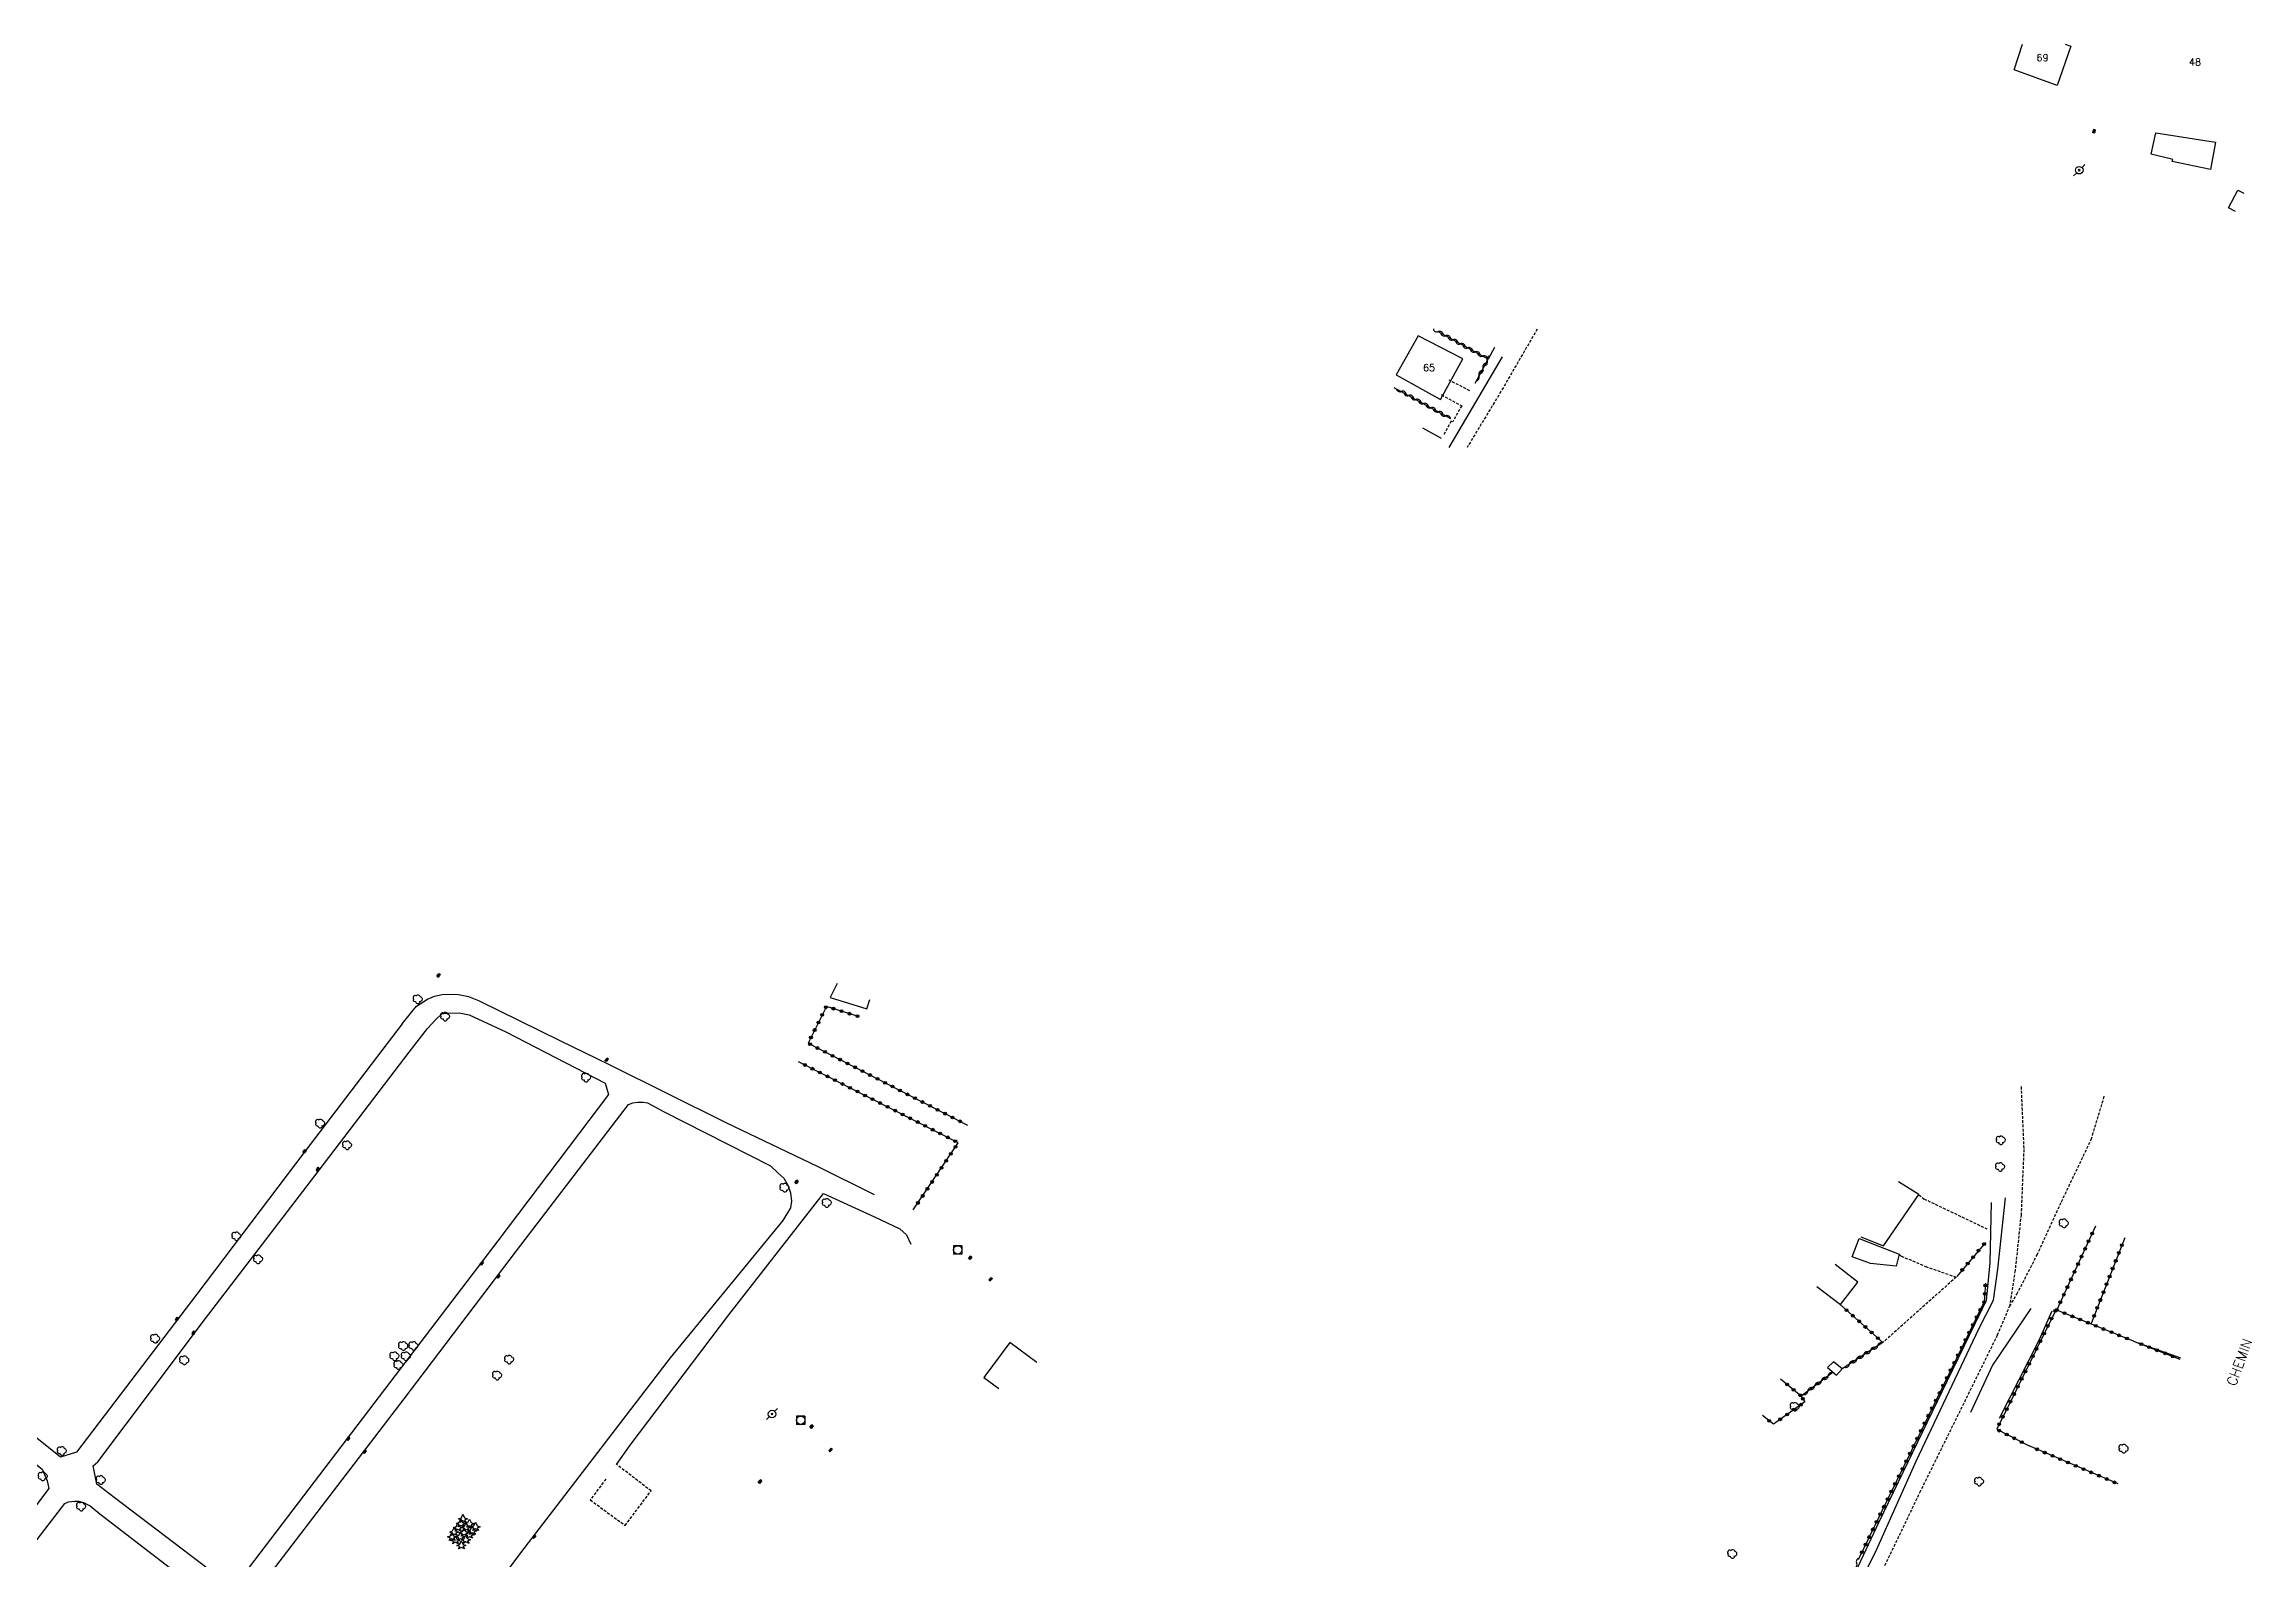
# Model space of a CAD drawing. Header units: millimetres. Extents: x 113000 to 114000, y 124000 to 125000.
# Drawn here: x 113452.6 to 113845.4, y 124730.4 to 125000 of the extents above; entities that cross this region are included whole.
import ezdxf
from ezdxf.enums import TextEntityAlignment as Align

# ---------------------------------------------------------------- set-up
doc = ezdxf.new("R2010")
doc.units = ezdxf.units.MM
doc.linetypes.add('DASHED', pattern=[0.75, 0.5, -0.25])
doc.layers.get('0').update_dxf_attribs({"linetype": 'CONTINUOUS'})
for name, color, linetype in [('W0001', 6, 'DASHED'), ('W0014', 7, 'CONTINUOUS'), ('W0017', 7, 'CONTINUOUS'), ('W0070', 7, 'DASHED'), ('W0071', 7, 'CONTINUOUS'), ('W0101', 7, 'CONTINUOUS'), ('W0104', 1, 'CONTINUOUS'), ('W0112', 1, 'DASHED'), ('W0211', 2, 'CONTINUOUS'), ('W0214', 2, 'CONTINUOUS'), ('W0300', 7, 'CONTINUOUS'), ('W0303', 7, 'CONTINUOUS'), ('W0310', 3, 'CONTINUOUS'), ('W0323', 7, 'CONTINUOUS'), ('W0330', 7, 'CONTINUOUS'), ('W0401', 7, 'CONTINUOUS'), ('W0420', 7, 'CONTINUOUS'), ('W0473', 7, 'CONTINUOUS'), ('W0989', 7, 'CONTINUOUS'), ('W0991', 7, 'CONTINUOUS')]:
    doc.layers.add(name, color=color, linetype=linetype)
doc.styles.get("Standard").update_dxf_attribs({"font": 'romans.shx', "width": 0.85})

# ---------------------------------------------------------------- blocks, each defined once
blk = doc.blocks.new('T401')
for p, q in [((-0.3, 0.3), (0, 0.3)), ((-0.3, -0.25), (-0.3, 0.3)), ((-0.3, 0.15), (0, 0.15)), ((-0.3, 0), (0, 0)), ((0, 0.3), (0, -0.25)), ((-0.3, -0.15), (0, -0.15)), ((-0.3, -0.25), (-0.3, -0.3)), ((-0.3, -0.3), (0, -0.3)), ((0, -0.3), (0, -0.25))]:
    blk.add_line(p, q)
blk = doc.blocks.new('T300')
for p, q in [((-0.8, 0.51), (-0.86, 0.34)), ((-0.86, 0.34), (-0.86, 0.17)), ((-0.86, 0.17), (-0.74, 0.06)), ((-0.69, 0.63), (-0.8, 0.51)), ((-0.8, -0.06), (-0.74, 0.06)), ((-0.74, 0.06), (-0.69, 0.11)), ((-0.57, 0.69), (-0.69, 0.63)), ((-0.46, 0.69), (-0.57, 0.69)), ((-0.29, 0.63), (-0.46, 0.69)), ((-0.29, 0.63), (-0.17, 0.74)), ((-0.23, 0.57), (-0.29, 0.63)), ((-0.17, 0.74), (-0.06, 0.8)), ((-0.06, 0.8), (0.06, 0.8)), ((0.06, 0.8), (0.23, 0.74)), ((0.23, 0.74), (0.34, 0.63)), ((0.34, 0.63), (0.4, 0.51)), ((0.46, 0.46), (0.34, 0.46)), ((0.4, 0.51), (0.4, 0.46)), ((0.57, 0.4), (0.46, 0.46)), ((0.57, 0.4), (0.69, 0.29)), ((0.69, 0.29), (0.74, 0.17)), ((0.74, 0.06), (0.69, -0.17)), ((0.74, 0.17), (0.74, 0.06)), ((-0.8, -0.17), (-0.8, -0.06)), ((-0.8, -0.23), (-0.8, -0.17)), ((-0.74, -0.34), (-0.8, -0.23)), ((-0.69, -0.4), (-0.74, -0.34)), ((-0.51, -0.46), (-0.69, -0.4)), ((-0.4, -0.46), (-0.51, -0.46)), ((-0.4, -0.46), (-0.34, -0.46)), ((-0.34, -0.46), (-0.34, -0.4)), ((-0.34, -0.51), (-0.34, -0.46)), ((-0.29, -0.63), (-0.34, -0.51)), ((-0.17, -0.74), (-0.29, -0.63)), ((-0.06, -0.8), (-0.17, -0.74)), ((0.06, -0.8), (-0.06, -0.8)), ((0.17, -0.74), (0.06, -0.8)), ((0.23, -0.69), (0.17, -0.74)), ((0.29, -0.46), (0.23, -0.46)), ((0.29, -0.63), (0.23, -0.69)), ((0.46, -0.4), (0.29, -0.46)), ((0.34, -0.51), (0.29, -0.63)), ((0.34, -0.51), (0.34, -0.46)), ((0.57, -0.34), (0.46, -0.4)), ((0.63, -0.29), (0.57, -0.34)), ((0.69, -0.17), (0.63, -0.29))]:
    blk.add_line(p, q)
blk = doc.blocks.new('T303')
for p, q in [((-0.77, 0), (-0.28, 0.21)), ((-0.28, -0.21), (-0.77, 0)), ((-0.28, 0.21), (0, 0.83)), ((0, 0.83), (0.28, 0.21)), ((0.28, 0.21), (0.83, 0)), ((0.83, 0), (0.28, -0.21)), ((-0.49, -0.63), (-0.28, -0.21)), ((0, -0.35), (-0.49, -0.63)), ((0.56, -0.63), (0, -0.35)), ((0.28, -0.21), (0.56, -0.63))]:
    blk.add_line(p, q)
blk = doc.blocks.new('T473')
for p, q in [((-0.166667, 0.166667), (0.166667, -0.166667)), ((-0.166667, -0.166667), (0.166667, 0.166667)), ((0.500001, 0.500001), (1.000002, 1.000002)), ((-1.000002, -1.000002), (-0.500001, -0.500001))]:
    blk.add_line(p, q)
blk.add_ellipse((0, 0), major_axis=(0.471405, 0.471405), ratio=1, start_param=5.4977871438, end_param=11.780972451)
blk = doc.blocks.new('T420')
for p, q in [((0.75, 0.75), (-0.75, 0.75)), ((-0.75, 0.75), (-0.75, -0.75)), ((0.75, 0.75), (0.75, -0.75)), ((0.75, -0.75), (-0.75, -0.75))]:
    blk.add_line(p, q)
blk.add_ellipse((0, 0), major_axis=(-0.53, 0.53), ratio=1, start_param=3.926991, end_param=10.210176)
blk = doc.blocks.new('t323o')
at = {"color": 0, "linetype": 'Continuous'}
for radius in [0.25, 0.15]:
    blk.add_circle((0, 0), radius, dxfattribs=at)
blk = doc.blocks.new('t310o')
at = {"color": 0, "linetype": 'Continuous'}
for centre, start, end in [((-0.5, 0.38), 216.8699, 323.1304), ((0.5, -0.37), 36.8699, 143.1303)]:
    blk.add_arc(centre, 0.625, start, end, dxfattribs=at)

msp = doc.modelspace()

# ---------------------------------------------------------------- linework, layer by layer
at = {"layer": 'W0001'}
msp.add_lwpolyline([(113718.25, 124949.32), (113711.8, 124938.22), (113705.77, 124928.26)], dxfattribs=at)
at = {"layer": 'W0014'}
msp.add_lwpolyline([(113712.02, 124944.37), (113702.5, 124928.26)], dxfattribs=at)
at = {"layer": 'W0017'}
msp.add_lwpolyline([(113701.19, 124929.87), (113697.9, 124931.72)], dxfattribs=at)
at = {"layer": 'W0070'}
for points in [[(113804.32, 124814.59), (113804.82, 124803.43), (113804.33, 124791.79), (113803.26, 124781.87), (113802.3, 124775.64)], [(113802.32, 124775.55), (113803.6, 124777.69), (113807.18, 124784.65), (113811.52, 124794.12), (113816.82, 124805.2), (113819.14, 124812.9)], [(113802.3, 124775.64), (113800.1, 124770.37), (113786.43, 124742.66), (113772.63, 124713.88), (113756.64, 124681.97), (113753.03, 124675)]]:
    msp.add_lwpolyline(points, dxfattribs=at)
at = {"layer": 'W0071'}
msp.add_lwpolyline([(113553.01, 124813.18), (113533.35, 124787.17), (113514.12, 124761.94), (113488.14, 124727.85), (113487.3, 124726.87), (113484.85, 124726.49), (113465.09, 124741.48), (113462.02, 124743.87), (113461.35, 124747.14), (113462.15, 124747.83), (113467.2, 124754.55), (113481.34, 124773.34), (113487.94, 124781.97), (113501.56, 124799.74), (113517.54, 124820.7), (113520.83, 124824.92), (113522.24, 124826.44), (113523.37, 124827.54), (113524.26, 124827.67), (113526.44, 124827.68), (113528.25, 124827.34), (113534.73, 124824.35), (113552.45, 124815.22)], close=True, dxfattribs=at)
for points in [[(113516.33, 124825.76), (113518.04, 124827.88), (113518.89, 124828.92), (113520.8, 124830.13), (113522.06, 124830.65), (113523.43, 124830.98), (113524.91, 124831.05), (113526.31, 124830.99), (113528.12, 124830.61), (113529.91, 124829.89), (113544.47, 124822.75), (113553.13, 124818.53), (113573.87, 124808.19), (113590.17, 124800.46), (113600.26, 124795.41)], [(113516.33, 124825.76), (113498.97, 124803.03), (113479.77, 124777.69), (113458.4, 124749.58), (113455.55, 124748.67), (113440.84, 124760.4), (113439.55, 124761.18), (113438.75, 124762.15), (113438.44, 124763.4), (113438.38, 124765.01), (113441.99, 124769.44), (113435.74, 124773.83), (113435.08, 124775.71), (113435.17, 124777.58), (113435.5, 124778.29), (113432.74, 124780.49)], [(113493.05, 124728.21), (113516.65, 124759.08), (113536.65, 124785.4), (113556.59, 124811.38), (113557.38, 124811.73), (113557.76, 124811.77), (113558.26, 124811.81), (113559.17, 124811.84), (113559.96, 124811.68), (113562.83, 124810.18), (113581.85, 124800.48), (113583.16, 124799.27), (113584.21, 124798.28), (113584.95, 124797.04), (113585.4, 124795.7), (113585.58, 124794.2), (113585.41, 124793.04), (113584.01, 124790.76), (113563.99, 124766.35), (113537.38, 124731.66), (113521.89, 124710.96)], [(113554.47, 124747.37), (113556.85, 124750.84), (113574.46, 124773.99), (113591.25, 124795.58), (113600.36, 124791.44), (113604.84, 124789.3), (113606.05, 124788.2), (113606.82, 124786.56)], [(113417.06, 124759.95), (113419.05, 124757.98), (113423.84, 124758.53), (113430.03, 124753.5), (113433.54, 124758.46), (113436.21, 124758.62), (113439.46, 124756.62), (113452.26, 124746.55), (113453.18, 124744.45), (113453.48, 124743.1), (113435.88, 124719.81), (113418.41, 124696.94), (113405.31, 124679.92), (113401.59, 124675)], [(113406.58, 124675), (113410.54, 124680.29), (113428.22, 124703.46), (113448.41, 124730.16), (113456.29, 124740.44), (113456.98, 124740.71), (113458.01, 124740.88), (113458.74, 124740.88), (113459.62, 124740.62), (113460.79, 124740.05), (113462.55, 124738.58), (113479.7, 124725.36), (113482.2, 124723.39), (113482.55, 124722.47), (113482.56, 124721.92), (113482.66, 124720.84), (113468.17, 124701.45), (113448.12, 124675)]]:
    msp.add_lwpolyline(points, dxfattribs=at)
at = {"layer": 'W0101'}
for points in [[(113803.09, 124995.42), (113804.6, 125000)], [(113812.18, 125000), (113813.18, 124999.62), (113810.77, 124992.67), (113803.09, 124995.42)], [(113697.08, 124948.11), (113693.15, 124941.17), (113701.04, 124936.8), (113705.03, 124944.01), (113697.08, 124948.11)], [(113629.21, 124765.49), (113624.43, 124769.07), (113619.81, 124762.82), (113622.46, 124760.87)]]:
    msp.add_lwpolyline(points, dxfattribs=at)
at = {"layer": 'W0104'}
for points in [[(113828.3, 124984.24), (113838.94, 124982.57), (113838.05, 124977.73), (113831.21, 124979.12), (113831.33, 124979.5), (113827.45, 124980.43)], [(113775.53, 124787.57), (113782.67, 124784.78), (113782.11, 124782.66), (113777.55, 124783.11), (113774.27, 124784.3)], [(113772.53, 124764.41), (113770.95, 124765.63), (113769.89, 124764.6), (113771.51, 124763.27)]]:
    msp.add_lwpolyline(points, close=True, dxfattribs=at)
for points in [[(113842.5, 124970.24), (113841.23, 124970.89), (113842.91, 124974.02)], [(113842.91, 124974.02), (113843.97, 124973.52)], [(113593.71, 124832.94), (113592.44, 124830.44), (113599, 124828.43), (113599.5, 124830.08)], [(113775.82, 124787.85), (113779.83, 124786.26), (113786.14, 124795.37), (113782.53, 124797.65)], [(113767.99, 124779.06), (113772.18, 124775.84), (113775.29, 124779.8), (113771.26, 124782.94)]]:
    msp.add_lwpolyline(points, dxfattribs=at)
at = {"layer": 'W0112'}
for points in [[(113701.19, 124937.66), (113704.81, 124935.67)], [(113706.25, 124938.36), (113702.56, 124940.25)], [(113704.81, 124935.67), (113703.21, 124932.84)], [(113703.21, 124932.84), (113702.95, 124932.95), (113701.54, 124930.41)], [(113786.14, 124795.36), (113787.04, 124794.63), (113798.22, 124789.3)], [(113782.67, 124784.78), (113782.98, 124784.43), (113785.01, 124783.62), (113787.34, 124782.59), (113792.79, 124780.7), (113779.72, 124769.06)], [(113552.52, 124744.79), (113549.79, 124741.08), (113555.98, 124736.54), (113560.6, 124742.67), (113554.47, 124747.37)]]:
    msp.add_lwpolyline(points, dxfattribs=at)
at = {"layer": 'W0211'}
for points in [[(113753.44, 124681.7), (113759.87, 124694.84), (113770.08, 124714.82), (113778.64, 124732.3), (113785.67, 124747.95), (113796.86, 124771.61), (113799.4, 124776.62), (113800.21, 124782.1), (113801.57, 124794.8)], [(113806.05, 124775.1), (113799.22, 124765.06), (113795.35, 124756.65)]]:
    msp.add_lwpolyline(points, dxfattribs=at)
at = {"layer": 'W0214'}
for points in [[(113799.02, 124794), (113798.8, 124783.25), (113798.12, 124776.57), (113791.15, 124762.11), (113778.97, 124736.98), (113769.41, 124716.65), (113752.09, 124681.76)], [(113800.47, 124755.61), (113807.55, 124769.47), (113809.85, 124774.7)]]:
    msp.add_lwpolyline(points, dxfattribs=at)
at = {"layer": 'W0303'}
msp.add_lwpolyline([(113824.31, 124769.31), (113832.71, 124766.35)], dxfattribs=at)
at = {"layer": 'W0310'}
for points in [[(113707.18, 124939.71), (113709.52, 124943.99), (113709.52, 124943.99), (113700.59, 124948.9)], [(113692.76, 124938.96), (113702.84, 124933.39)], [(113779.72, 124769.06), (113772.53, 124764.41)], [(113770.88, 124763.78), (113765.19, 124759.54)]]:
    msp.add_lwpolyline(points, dxfattribs=at)
at = {"layer": 'W0323'}
for points in [[(113597.68, 124826.98), (113591.79, 124828.86), (113588.54, 124822.3), (113616.89, 124807.73)], [(113607.25, 124792.65), (113615.26, 124804.61), (113586.82, 124819.02)], [(113824.32, 124769.31), (113824.32, 124769.31), (113810.68, 124774.84), (113817.6, 124789.84)], [(113797.98, 124786.84), (113797.98, 124786.84), (113792.91, 124780.82)], [(113822.77, 124787.67), (113816.78, 124772.44)], [(113798.01, 124779.61), (113797.78, 124776.32), (113787.72, 124755.82), (113779.25, 124738.47), (113775.36, 124730.42)], [(113779.72, 124769.06), (113772.16, 124775.85)], [(113810.68, 124774.84), (113810.49, 124774.85), (113799.99, 124753.63), (113805.77, 124750.67)], [(113824.32, 124769.31), (113832.59, 124766.12)], [(113765.19, 124759.54), (113761.55, 124762.54)], [(113765.19, 124759.54), (113765.84, 124758.49), (113760.26, 124754.54)], [(113760.26, 124754.54), (113758.34, 124756.06)], [(113821.6, 124743.93), (113805.77, 124750.67)]]:
    msp.add_lwpolyline(points, dxfattribs=at)
at = {"layer": 'W0330'}
msp.add_lwpolyline([(113710.67, 124946.07), (113709.52, 124943.99)], dxfattribs=at)

# ---------------------------------------------------------------- block references
at = {"layer": 'W0300'}
for p in [(113519.11, 124830.1), (113523.99, 124827.02), (113549.07, 124816.2), (113501.74, 124808.02), (113506.56, 124804.14), (113800.75, 124805.05), (113800.64, 124800.3), (113584.38, 124796.59), (113591.88, 124793.9), (113486.87, 124787.95), (113811.98, 124790.25), (113490.71, 124783.88), (113472.41, 124769.73), (113516.55, 124768.43), (113518.37, 124768.44), (113477.59, 124765.88), (113514.99, 124766.63), (113515.68, 124765.05), (113517.02, 124766.63), (113535.38, 124766.03), (113533.24, 124763.2), (113764.1, 124757.63), (113455.81, 124749.76), (113822.61, 124750.17), (113452.4, 124745.25), (113462.73, 124744.59), (113796.9, 124744.31), (113459.24, 124739.9), (113752.99, 124731.45)]:
    msp.add_blockref('T300', p, dxfattribs=at)
at = {"layer": 'W0303'}
for p in [(113526.76, 124736.9), (113527.13, 124737.68), (113528.29, 124736.83), (113525.17, 124734.49), (113525.54, 124735.36), (113525.77, 124733.88), (113526.24, 124736.15), (113526.66, 124734.53), (113526.84, 124732.98), (113527.33, 124735.27), (113527.65, 124733.98), (113527.66, 124736.19), (113528.28, 124734.88), (113528.78, 124735.57), (113529.35, 124736.27)]:
    msp.add_blockref('T303', p, dxfattribs=at)
at = {"layer": 'W0310'}
for p, rotation in [((113700.65, 124948.87), 151.2061001355689), ((113701.96, 124948.15), 151.2061001355689), ((113703.27, 124947.42), 151.2061001355689), ((113704.59, 124946.7), 151.2061001355689), ((113705.9, 124945.98), 151.2061001355689), ((113707.22, 124945.26), 151.2061001355689), ((113707.9, 124941.03), 61.37359043819831), ((113708.53, 124944.53), 151.2061001355689), ((113708.62, 124942.34), 61.37359043819831), ((113709.34, 124943.66), 61.37359043819831), ((113694.07, 124938.23), 331.1030745459216), ((113695.39, 124937.51), 331.1030745459216), ((113696.7, 124936.78), 331.1030745459216), ((113698.01, 124936.06), 331.1030745459216), ((113699.33, 124935.33), 331.1030745459216), ((113700.64, 124934.61), 331.1030745459216), ((113701.95, 124933.88), 331.1030745459216), ((113778.83, 124768.49), 212.8920243795172), ((113773.79, 124765.23), 212.8920243795172), ((113775.05, 124766.04), 212.8920243795172), ((113776.31, 124766.86), 212.8920243795172), ((113777.57, 124767.67), 212.8920243795172), ((113766.4, 124760.44), 216.7486796749852), ((113767.6, 124761.34), 216.7486796749852), ((113768.8, 124762.23), 216.7486796749852), ((113770, 124763.13), 216.7486796749852), ((113775.07, 124729.82), 243.6871450030044)]:
    msp.add_blockref('t310o', p, dxfattribs=dict(at, rotation=rotation))
at = {"layer": 'W0323'}
for p, rotation in [((113591.03, 124827.34), 243.6591150529174), ((113591.7, 124828.69), 243.6591150529174), ((113593.03, 124828.46), 162.3001353455858), ((113594.46, 124828.01), 162.3001353455858), ((113595.89, 124827.55), 162.3001353455858), ((113589.7, 124824.65), 243.6591150529174), ((113590.37, 124826), 243.6591150529174), ((113597.31, 124827.1), 162.3001353455858), ((113588.88, 124822.13), 332.7863086701088), ((113589.04, 124823.31), 243.6591150529174), ((113590.21, 124821.45), 332.7863086701088), ((113591.54, 124820.76), 332.7863086701088), ((113592.88, 124820.07), 332.7863086701088), ((113587.96, 124818.44), 153.1334583435266), ((113589.29, 124817.77), 153.1334583435266), ((113590.63, 124817.09), 153.1334583435266), ((113591.97, 124816.41), 153.1334583435266), ((113593.31, 124815.73), 153.1334583435266), ((113594.21, 124819.39), 332.7863086701088), ((113595.55, 124818.7), 332.7863086701088), ((113596.88, 124818.02), 332.7863086701088), ((113598.21, 124817.33), 332.7863086701088), ((113599.55, 124816.64), 332.7863086701088), ((113600.88, 124815.96), 332.7863086701088), ((113594.65, 124815.05), 153.1334583435266), ((113595.98, 124814.38), 153.1334583435266), ((113597.32, 124813.7), 153.1334583435266), ((113598.66, 124813.02), 153.1334583435266), ((113600, 124812.34), 153.1334583435266), ((113601.34, 124811.67), 153.1334583435266), ((113602.22, 124815.27), 332.7863086701088), ((113603.55, 124814.59), 332.7863086701088), ((113604.88, 124813.9), 332.7863086701088), ((113606.22, 124813.21), 332.7863086701088), ((113607.55, 124812.53), 332.7863086701088), ((113608.89, 124811.84), 332.7863086701088), ((113602.68, 124810.99), 153.1334583435266), ((113604.01, 124810.31), 153.1334583435266), ((113605.35, 124809.63), 153.1334583435266), ((113606.69, 124808.95), 153.1334583435266), ((113608.03, 124808.28), 153.1334583435266), ((113610.22, 124811.16), 332.7863086701088), ((113611.55, 124810.47), 332.7863086701088), ((113612.89, 124809.78), 332.7863086701088), ((113614.22, 124809.1), 332.7863086701088), ((113615.56, 124808.41), 332.7863086701088), ((113609.37, 124807.6), 153.1334583435266), ((113610.7, 124806.92), 153.1334583435266), ((113612.04, 124806.24), 153.1334583435266), ((113613.38, 124805.56), 153.1334583435266), ((113614.72, 124804.89), 153.1334583435266), ((113614.76, 124803.87), 56.2189833489075), ((113612.26, 124800.13), 56.2189833489075), ((113613.09, 124801.37), 56.2189833489075), ((113613.92, 124802.62), 56.2189833489075), ((113609.75, 124796.39), 56.2189833489075), ((113610.59, 124797.63), 56.2189833489075), ((113611.42, 124798.88), 56.2189833489075), ((113608.08, 124793.89), 56.2189833489075), ((113608.92, 124795.14), 56.2189833489075), ((113816.97, 124788.47), 65.2103198157716), ((113795.8, 124784.26), 229.899092453711), ((113796.77, 124785.41), 229.899092453711), ((113797.74, 124786.56), 229.899092453711), ((113815.09, 124784.39), 65.2103198157716), ((113815.72, 124785.75), 65.2103198157716), ((113816.34, 124787.11), 65.2103198157716), ((113821.72, 124785), 248.5485004448197), ((113822.27, 124786.4), 248.5485004448197), ((113793.87, 124781.97), 229.899092453711), ((113794.84, 124783.11), 229.899092453711), ((113813.2, 124780.3), 65.2103198157716), ((113813.83, 124781.67), 65.2103198157716), ((113814.46, 124783.03), 65.2103198157716), ((113820.08, 124780.81), 248.5485004448197), ((113820.62, 124782.21), 248.5485004448197), ((113821.17, 124783.61), 248.5485004448197), ((113797.75, 124776.25), 243.8557799063058), ((113797.88, 124777.74), 266.0781116950898), ((113797.98, 124779.23), 266.0781116950898), ((113811.94, 124777.58), 65.2103198157716), ((113812.57, 124778.94), 65.2103198157716), ((113818.43, 124776.63), 248.5485004448197), ((113818.98, 124778.02), 248.5485004448197), ((113819.53, 124779.42), 248.5485004448197), ((113773.28, 124774.84), 138.0807102281336), ((113774.39, 124773.84), 138.0807102281336), ((113775.51, 124772.84), 138.0807102281336), ((113796.43, 124773.56), 243.8557799063058), ((113797.09, 124774.9), 243.8557799063058), ((113809.75, 124773.35), 243.6633642900835), ((113810.42, 124774.69), 243.6633642900835), ((113810.68, 124774.86), 65.2103198157716), ((113811.31, 124776.22), 65.2103198157716), ((113812.06, 124774.29), 157.9167996029523), ((113813.45, 124773.72), 157.9167996029523), ((113814.84, 124773.16), 157.9167996029523), ((113816.23, 124772.59), 157.9167996029523), ((113817.33, 124773.83), 248.5485004448197), ((113817.88, 124775.23), 248.5485004448197), ((113776.63, 124771.84), 138.0807102281336), ((113777.74, 124770.84), 138.0807102281336), ((113778.86, 124769.83), 138.0807102281336), ((113794.44, 124769.52), 243.8557799063058), ((113795.1, 124770.86), 243.8557799063058), ((113795.76, 124772.21), 243.8557799063058), ((113807.75, 124769.32), 243.6633642900835), ((113808.42, 124770.66), 243.6633642900835), ((113809.09, 124772.01), 243.6633642900835), ((113817.62, 124772.03), 157.9167996029523), ((113819.01, 124771.47), 157.9167996029523), ((113820.4, 124770.9), 157.9167996029523), ((113821.78, 124770.34), 157.9167996029523), ((113823.17, 124769.77), 157.9167996029523), ((113825.72, 124768.77), 338.9054546213401), ((113792.46, 124765.48), 243.8557799063058), ((113793.12, 124766.82), 243.8557799063058), ((113793.78, 124768.17), 243.8557799063058), ((113805.76, 124765.28), 243.6633642900835), ((113806.42, 124766.63), 243.6633642900835), ((113807.09, 124767.97), 243.6633642900835), ((113827.12, 124768.23), 338.9054546213401), ((113828.52, 124767.69), 338.9054546213401), ((113829.92, 124767.15), 338.9054546213401), ((113831.32, 124766.61), 338.9054546213401), ((113762.71, 124761.59), 140.5237844059437), ((113763.87, 124760.64), 140.5237844059437), ((113790.48, 124761.44), 243.8557799063058), ((113791.14, 124762.78), 243.8557799063058), ((113791.8, 124764.13), 243.8557799063058), ((113803.76, 124761.25), 243.6633642900835), ((113804.43, 124762.6), 243.6633642900835), ((113805.09, 124763.94), 243.6633642900835), ((113763.94, 124757.14), 215.3114985880394), ((113765.02, 124759.68), 140.5237844059437), ((113765.16, 124758.01), 215.3114985880394), ((113765.49, 124759.06), 301.4736054062737), ((113788.49, 124757.4), 243.8557799063058), ((113789.16, 124758.74), 243.8557799063058), ((113789.82, 124760.09), 243.8557799063058), ((113801.77, 124757.22), 243.6633642900835), ((113802.43, 124758.56), 243.6633642900835), ((113803.1, 124759.91), 243.6633642900835), ((113759.52, 124755.13), 141.5603614558577), ((113761.49, 124755.41), 215.3114985880394), ((113762.71, 124756.28), 215.3114985880394), ((113786.52, 124753.35), 243.9883921954964), ((113787.17, 124754.7), 243.9883921954964), ((113787.83, 124756.05), 243.8557799063058), ((113800.43, 124754.53), 243.6633642900835), ((113800.43, 124753.4), 332.8710399567705), ((113801.1, 124755.87), 243.6633642900835), ((113801.77, 124752.72), 332.8710399567705), ((113784.54, 124749.31), 243.9883921954964), ((113785.2, 124750.66), 243.9883921954964), ((113785.86, 124752.01), 243.9883921954964), ((113803.1, 124752.04), 332.8710399567705), ((113804.44, 124751.35), 332.8710399567705), ((113807.15, 124750.08), 156.928266870889), ((113808.53, 124749.49), 156.928266870889), ((113809.91, 124748.91), 156.928266870889), ((113782.57, 124745.27), 243.9883921954964), ((113783.23, 124746.61), 243.9883921954964), ((113783.89, 124747.96), 243.9883921954964), ((113811.29, 124748.32), 156.928266870889), ((113812.67, 124747.73), 156.928266870889), ((113814.05, 124747.14), 156.928266870889), ((113815.43, 124746.55), 156.928266870889), ((113816.81, 124745.97), 156.928266870889), ((113818.19, 124745.38), 156.928266870889), ((113780.6, 124741.22), 243.9883921954964), ((113781.25, 124742.57), 243.9883921954964), ((113781.91, 124743.92), 243.9883921954964), ((113819.57, 124744.79), 156.928266870889), ((113820.95, 124744.2), 156.928266870889), ((113778.63, 124737.18), 244.2032040351867), ((113779.28, 124738.53), 243.9883921954964), ((113779.94, 124739.87), 243.9883921954964), ((113776.67, 124733.12), 244.2032040351867), ((113777.32, 124734.47), 244.2032040351867), ((113777.98, 124735.83), 244.2032040351867), ((113776.02, 124731.77), 244.2032040351867)]:
    msp.add_blockref('t323o', p, dxfattribs=dict(at, rotation=rotation))
at = {"layer": 'W0401'}
for p, rotation in [((113817.18, 124984.54), 167.7549547904499), ((113522.92, 124834.31), 326.7004372299783), ((113552.6, 124819.47), 137.337144453905), ((113499.08, 124802.99), 322.7169479626219), ((113501.45, 124799.81), 322.7169479626219), ((113586.37, 124797.74), 137.337144453905), ((113617.25, 124784.24), 138.867516639338), ((113530.36, 124783.28), 137.9382284216228), ((113533.29, 124780.95), 137.9382284216228), ((113621.12, 124780.23), 316.8881908834326), ((113476.4, 124773.16), 323.3293256481323), ((113479.33, 124770.71), 323.3293256481323), ((113589.04, 124754.22), 136.5283544335271), ((113506.58, 124752.08), 140.5075406817065), ((113509.51, 124749.75), 140.5075406817065), ((113592.63, 124749.85), 316.9295032826274), ((113579.85, 124744.42), 137.9382284216228), ((113539.69, 124734.61), 137.6805663653732)]:
    msp.add_blockref('T401', p, dxfattribs=dict(at, rotation=rotation))
at = {"layer": 'W0420'}
for p in [(113615.16, 124785.54), (113587.21, 124755.24)]:
    msp.add_blockref('T420', p, dxfattribs=at)
at = {"layer": 'W0473'}
for p in [(113814.68, 124977.58), (113582.11, 124756.35)]:
    msp.add_blockref('T473', p, dxfattribs=at)

# ---------------------------------------------------------------- texts
at = {"layer": 'W0989'}
msp.add_text('CHEMIN', height=1.75, rotation=69.818, dxfattribs=at).set_placement((113842.49, 124761.17))
at = {"layer": 'W0991'}
for s, p in [('69', (113808.14, 124997.61)), ('48', (113835.29, 124996.81)), ('65', (113699.01, 124942.44))]:
    msp.add_text(s, height=1.25, dxfattribs=at).set_placement(p, align=Align.MIDDLE_CENTER)

doc.saveas('drawing.dxf')
